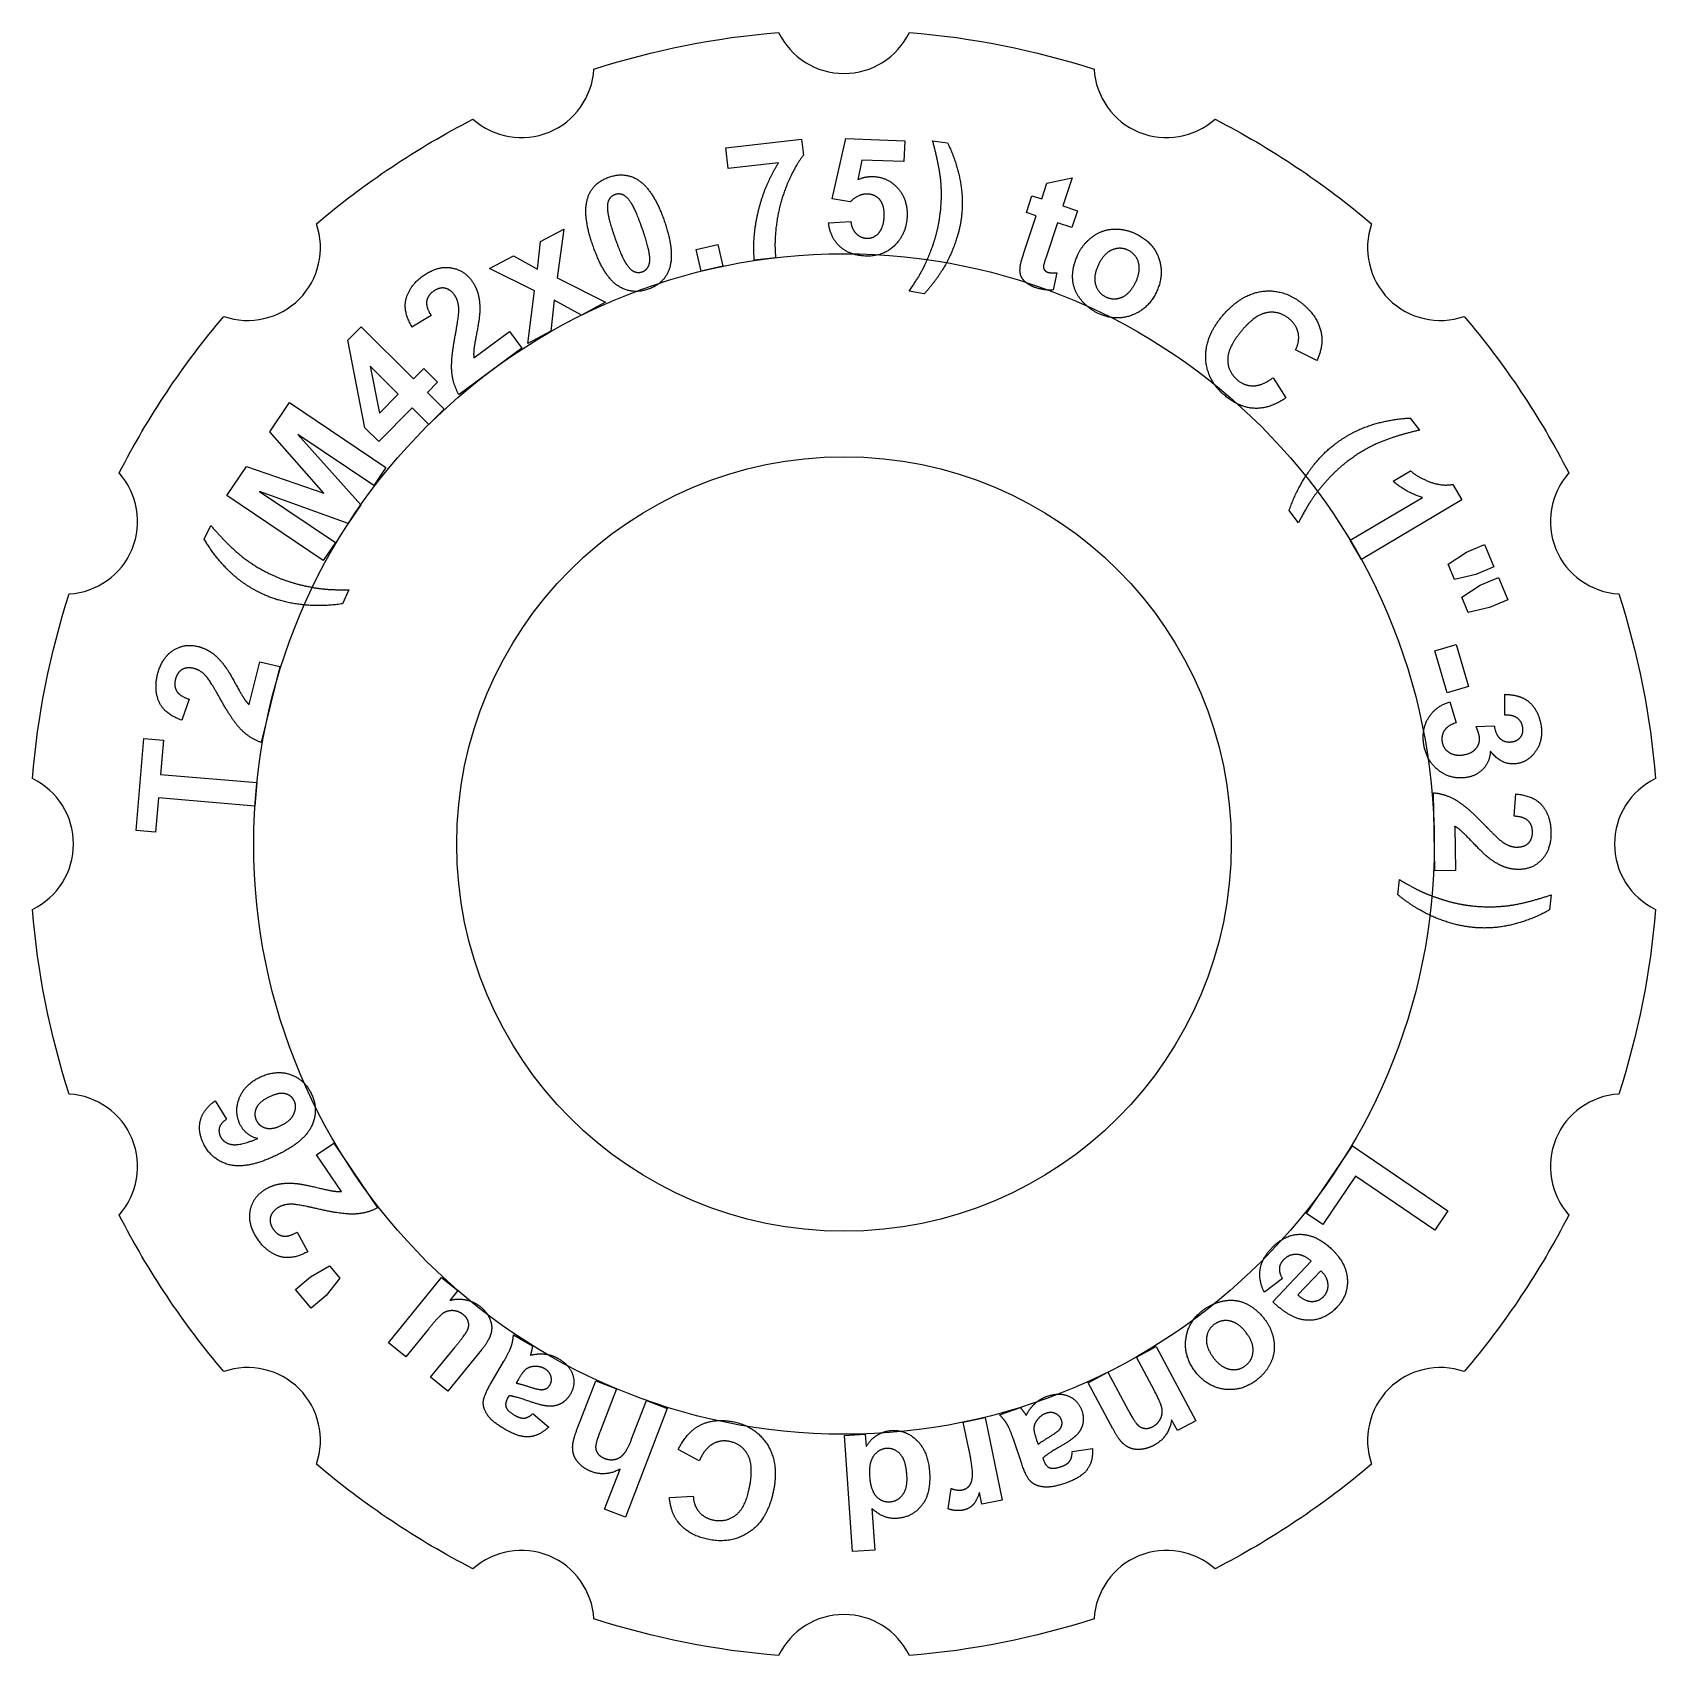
# Model space of a CAD drawing. Header units: millimetres. Extents: x -27.9 to 27.9, y -27.9 to 27.9.
import ezdxf

# ---------------------------------------------------------------- set-up
doc = ezdxf.new("R2010")
doc.units = ezdxf.units.MM
doc.layers.get('0').update_dxf_attribs({"linetype": 'CONTINUOUS'})

msp = doc.modelspace()

# ---------------------------------------------------------------- linework, layer by layer
for p, q in [((-4.066, 23.938), (-1.461, 24.237)), ((-1.461, 24.237), (-1.398, 23.684)), ((-0.407, 22.193), (0.062, 24.259)), ((0.062, 24.259), (2.087, 24.186)), ((2.087, 24.186), (2.061, 23.468)), ((3.047, 24.188), (3.562, 24.108)), ((-3.985, 23.231), (-4.066, 23.938)), ((0.616, 23.521), (0.472, 22.846)), ((2.061, 23.468), (0.616, 23.521)), ((-2.253, 23.429), (-3.985, 23.231)), ((6.979, 22.731), (7.85, 22.915)), ((7.85, 22.915), (7.53, 21.943)), ((6.799, 22.184), (6.979, 22.731)), ((0.212, 22.08), (-0.407, 22.193)), ((6.273, 21.714), (6.465, 22.295)), ((6.465, 22.295), (6.799, 22.184)), ((7.53, 21.943), (8.027, 21.779)), ((8.027, 21.779), (7.836, 21.199)), ((-0.53, 21.362), (0.237, 21.413)), ((6.212, 20.404), (6.608, 21.604)), ((6.608, 21.604), (6.273, 21.714)), ((7.338, 21.363), (6.972, 20.254)), ((7.836, 21.199), (7.338, 21.363)), ((-10.538, 19.768), (-10.435, 20.725)), ((-10.435, 20.725), (-9.64, 21.147)), ((-9.64, 21.147), (-9.863, 19.474)), ((-12.191, 19.791), (-11.365, 20.23)), ((-11.365, 20.23), (-10.538, 19.768)), ((-5.088, 20.447), (-4.341, 20.618)), ((-4.916, 19.699), (-5.088, 20.447)), ((-4.341, 20.618), (-4.169, 19.871)), ((-2.349, 20.164), (-3.084, 20.08)), ((-10.648, 19.02), (-12.191, 19.791)), ((-4.169, 19.871), (-4.916, 19.699)), ((7.319, 19.64), (7.194, 19.054)), ((-10.87, 17.212), (-10.648, 19.02)), ((-9.863, 19.474), (-8.2, 18.631)), ((2.761, 18.925), (2.238, 19.007)), ((-9.973, 18.705), (-10.077, 17.633)), ((-9.032, 18.189), (-9.973, 18.705)), ((-8.2, 18.631), (-9.032, 18.189)), ((-14.198, 18.174), (-14.857, 17.78)), ((-17.059, 17.331), (-16.605, 17.788)), ((-16.478, 14.31), (-17.059, 17.331)), ((-16.605, 17.788), (-14.804, 16.001)), ((-12.729, 16.719), (-11.507, 17.627)), ((-11.507, 17.627), (-11.083, 17.055)), ((-10.077, 17.633), (-10.87, 17.212)), ((-11.083, 17.055), (-13.24, 15.453)), ((16.266, 16.629), (15.531, 16.998)), ((-15.327, 15.474), (-16.297, 16.437)), ((-16.297, 16.437), (-15.975, 14.821)), ((-14.804, 16.001), (-14.454, 16.353)), ((-14.454, 16.353), (-13.976, 15.878)), ((-13.976, 15.878), (-14.326, 15.526)), ((14.756, 16.035), (15.194, 15.341)), ((-19.747, 14.18), (-19.07, 15.184)), ((-19.07, 15.184), (-15.753, 12.948)), ((-15.975, 14.821), (-15.327, 15.474)), ((-14.326, 15.526), (-13.755, 14.959)), ((-14.849, 14.999), (-16.002, 13.837)), ((-14.277, 14.432), (-14.849, 14.999)), ((-13.755, 14.959), (-14.277, 14.432)), ((19.475, 14.649), (19.793, 14.233)), ((-17.886, 12.06), (-19.747, 14.18)), ((-16.172, 12.326), (-18.783, 14.086)), ((-18.783, 14.086), (-16.616, 11.668)), ((-16.002, 13.837), (-16.478, 14.31)), ((-21.229, 11.981), (-20.554, 12.983)), ((-20.554, 12.983), (-17.886, 12.06)), ((-15.753, 12.948), (-16.172, 12.326)), ((18.888, 12.475), (19.487, 12.829)), ((20.936, 12.368), (21.253, 11.833)), ((-17.913, 9.745), (-21.229, 11.981)), ((-17.051, 11.023), (-20.104, 12.127)), ((-20.104, 12.127), (-17.493, 10.367)), ((17.406, 10.447), (19.893, 11.919)), ((21.253, 11.833), (17.797, 9.787)), ((-16.616, 11.668), (-17.051, 11.023)), ((15.627, 11.049), (15.307, 11.467)), ((-22, 10.482), (-21.779, 10.957)), ((-17.493, 10.367), (-17.913, 9.745)), ((17.797, 9.787), (17.406, 10.447)), ((21.407, 10.042), (22.032, 10.302)), ((22.032, 10.302), (22.353, 9.532)), ((20.776, 9.621), (21.407, 10.042)), ((20.993, 9.1), (20.776, 9.621)), ((22.353, 9.532), (21.729, 9.271)), ((21.729, 9.271), (20.993, 9.1)), ((21.881, 8.906), (22.506, 9.167)), ((22.506, 9.167), (22.827, 8.396)), ((-17.027, 8.738), (-17.249, 8.261)), ((21.25, 8.486), (21.881, 8.906)), ((21.467, 7.964), (21.25, 8.486)), ((22.827, 8.396), (22.203, 8.136)), ((22.203, 8.136), (21.467, 7.964)), ((20.317, 6.643), (21.053, 6.86)), ((21.053, 6.86), (21.479, 5.415)), ((-20.46, 4.792), (-20.095, 6.27)), ((-20.095, 6.27), (-19.404, 6.1)), ((20.744, 5.198), (20.317, 6.643)), ((-19.404, 6.1), (-20.048, 3.491)), ((21.479, 5.415), (20.744, 5.198)), ((22.731, 4.431), (22.731, 5.148)), ((-22.519, 4.98), (-22.776, 4.257)), ((20.838, 4.886), (21.051, 4.169)), ((21.734, 4.038), (22.365, 4.059)), ((-24.347, 0.46), (-24.08, 3.627)), ((-24.08, 3.627), (-23.406, 3.57)), ((-23.406, 3.57), (-23.506, 2.39)), ((-23.506, 2.39), (-20.194, 2.111)), ((-20.194, 2.111), (-20.262, 1.306)), ((20.319, -0.925), (20.273, 1.762)), ((23.043, 0.955), (23.106, 1.72)), ((-23.573, 1.585), (-23.673, 0.403)), ((-20.262, 1.306), (-23.573, 1.585)), ((21.005, 0.609), (21.031, -0.913)), ((-23.673, 0.403), (-24.347, 0.46)), ((21.031, -0.913), (20.319, -0.925)), ((19.045, -1.746), (19.1, -1.219)), ((24.317, -1.75), (24.263, -2.269)), ((-21.622, -8.829), (-21.231, -9.465)), ((-18.137, -10.686), (-17.546, -10.288)), ((-17.546, -10.288), (-16.045, -12.517)), ((15.906, -12.707), (17.492, -10.38)), ((17.492, -10.38), (20.77, -12.615)), ((-17.286, -11.948), (-18.137, -10.686)), ((17.594, -11.427), (16.463, -13.086)), ((20.315, -13.282), (17.594, -11.427)), ((16.463, -13.086), (15.906, -12.707)), ((20.77, -12.615), (20.315, -13.282)), ((-18.807, -13.348), (-18.444, -14.024)), ((-18.348, -14.886), (-17.697, -14.503)), ((-17.697, -14.503), (-17.333, -14.935)), ((14.746, -15.741), (16.064, -14.344)), ((-18.865, -15.322), (-18.348, -14.886)), ((-17.333, -14.935), (-17.81, -15.525)), ((-15.668, -17.157), (-13.839, -14.91)), ((-13.839, -14.91), (-13.286, -15.36)), ((15.076, -14.946), (14.458, -15.414)), ((16.396, -14.676), (15.609, -15.51)), ((-18.328, -15.961), (-18.865, -15.322)), ((-17.81, -15.525), (-18.328, -15.961)), ((-13.286, -15.36), (-13.56, -15.696)), ((-14.302, -16.693), (-15.074, -17.641)), ((-15.074, -17.641), (-15.668, -17.157)), ((-11.367, -16.875), (-10.711, -17.255)), ((10.054, -17.644), (10.73, -17.282)), ((10.73, -17.282), (12.097, -19.837)), ((-14.219, -18.337), (-13.378, -17.305)), ((-12.467, -17.4), (-13.625, -18.821)), ((-12.15, -18.556), (-11.694, -17.786)), ((10.673, -18.801), (10.054, -17.644)), ((-13.625, -18.821), (-14.219, -18.337)), ((-11.193, -18.407), (-11.27, -18.54)), ((8.401, -18.528), (9.078, -18.166)), ((9.078, -18.166), (9.775, -19.47)), ((-11.52, -18.971), (-11.559, -19.038)), ((-9.15, -20.051), (-8.539, -18.465)), ((-8.539, -18.465), (-7.824, -18.74)), ((-7.824, -18.74), (-8.374, -20.169)), ((9.251, -20.116), (8.401, -18.528)), ((-6.077, -19.413), (-7.515, -23.146)), ((-7.314, -20.492), (-6.793, -19.138)), ((-6.793, -19.138), (-6.077, -19.413)), ((5.35, -19.63), (6.067, -19.382)), ((-10.694, -19.592), (-10.156, -20.05)), ((4.103, -19.881), (4.854, -19.726)), ((4.285, -20.757), (4.103, -19.881)), ((4.854, -19.726), (5.442, -22.563)), ((11.469, -20.173), (11.268, -19.798)), ((12.097, -19.837), (11.469, -20.173)), ((0.02, -20.345), (0.731, -20.297)), ((0.29, -24.336), (0.02, -20.345)), ((0.731, -20.297), (0.759, -20.722)), ((6.112, -21.321), (5.827, -20.473)), ((6.624, -20.5), (6.674, -20.644)), ((-4.979, -21.215), (-5.702, -20.825)), ((6.838, -21.116), (6.863, -21.188)), ((7.847, -20.896), (8.546, -20.787)), ((-8.231, -22.87), (-7.702, -21.498)), ((3.587, -22.866), (3.684, -22.163)), ((4.744, -22.707), (4.661, -22.304)), ((-7.515, -23.146), (-8.231, -22.87)), ((-6.003, -22.473), (-5.182, -22.434)), ((0.958, -22.847), (1.055, -24.284)), ((5.442, -22.563), (4.744, -22.707)), ((1.055, -24.284), (0.29, -24.336))]:
    msp.add_line(p, q)
msp.add_lwpolyline([(-8.602, -26.646, 0.626544), (-12.759, -24.924, -0.058025), (-18.144, -21.326, 0.626544), (-21.326, -18.144, -0.058025), (-24.924, -12.759, 0.626544), (-26.646, -8.602, -0.058025), (-27.909, -2.25, 0.626544), (-27.909, 2.25, -0.058025), (-26.646, 8.602, 0.626544), (-24.924, 12.759, -0.058025), (-21.326, 18.144, 0.626544), (-18.144, 21.326, -0.058025), (-12.759, 24.924, 0.626544), (-8.602, 26.646, -0.058025), (-2.25, 27.909, 0.626544), (2.25, 27.909, -0.058025), (8.602, 26.646, 0.626544), (12.759, 24.924, -0.058025), (18.144, 21.326, 0.626544), (21.326, 18.144, -0.058025), (24.924, 12.759, 0.626544), (26.646, 8.602, -0.058025), (27.909, 2.25, 0.626544), (27.909, -2.25, -0.058025), (26.646, -8.602, 0.626544), (24.924, -12.759, -0.058025), (21.326, -18.144, 0.626544), (18.144, -21.326, -0.058025), (12.759, -24.924, 0.626544), (8.602, -26.646, -0.058025), (2.25, -27.909, 0.626544), (-2.25, -27.909, -0.058025)], format="xyb", close=True)
for radius in [20.3, 13.319]:
    msp.add_circle((0, 0), radius)
for points in [[(3.336, 22.719), (3.288, 23.314), (3.047, 24.188)], [(3.562, 24.108), (3.878, 23.464), (4.001, 22.779)], [(-1.398, 23.684), (-1.684, 23.329), (-1.95, 22.698)], [(-8.804, 22.246), (-8.634, 22.74), (-8.086, 22.933)], [(-8.086, 22.933), (-7.537, 23.125), (-7.091, 22.843)], [(-2.936, 21.799), (-2.713, 22.693), (-2.253, 23.429)], [(0.472, 22.846), (0.733, 22.965), (1, 22.956)], [(1, 22.956), (1.51, 22.937), (1.851, 22.553)], [(-7.875, 22.333), (-8.006, 22.287), (-8.08, 22.167)], [(-7.612, 22.331), (-7.743, 22.379), (-7.875, 22.333)], [(-7.327, 22.058), (-7.481, 22.283), (-7.612, 22.331)], [(-7.091, 22.843), (-6.56, 22.509), (-6.182, 21.436)], [(-1.95, 22.698), (-2.215, 22.066), (-2.314, 21.378)], [(0.814, 22.351), (0.484, 22.363), (0.212, 22.08)], [(1.237, 22.151), (1.078, 22.341), (0.814, 22.351)], [(1.851, 22.553), (2.192, 22.17), (2.17, 21.578)], [(3.282, 21.483), (3.383, 22.125), (3.336, 22.719)], [(4.001, 22.779), (4.124, 22.094), (4.019, 21.426)], [(-8.636, 20.582), (-9.01, 21.647), (-8.804, 22.246)], [(-8.08, 22.167), (-8.153, 22.047), (-8.134, 21.811)], [(-8.134, 21.811), (-8.11, 21.504), (-7.876, 20.84)], [(-6.939, 21.169), (-7.173, 21.834), (-7.327, 22.058)], [(-3.084, 20.08), (-3.159, 20.906), (-2.936, 21.799)], [(1.382, 21.593), (1.395, 21.961), (1.237, 22.151)], [(-6.182, 21.436), (-5.806, 20.365), (-6.012, 19.766)], [(-2.314, 21.378), (-2.412, 20.689), (-2.349, 20.164)], [(-0.142, 20.548), (-0.48, 20.858), (-0.53, 21.362)], [(0.237, 21.413), (0.26, 21.153), (0.415, 20.996)], [(1.194, 21.011), (1.367, 21.2), (1.382, 21.593)], [(2.17, 21.578), (2.152, 21.084), (1.852, 20.708)], [(3.147, 20.873), (3.232, 21.168), (3.282, 21.483)], [(4.019, 21.426), (3.93, 20.862), (3.651, 20.246)], [(-7.876, 20.84), (-7.643, 20.176), (-7.488, 19.951)], [(-6.683, 20.201), (-6.706, 20.505), (-6.939, 21.169)], [(0.415, 20.996), (0.571, 20.839), (0.781, 20.831)], [(1.852, 20.708), (1.443, 20.193), (0.75, 20.218)], [(0.781, 20.831), (1.021, 20.822), (1.194, 21.011)], [(2.932, 20.257), (3.062, 20.579), (3.147, 20.873)], [(8.058, 20.299), (8.223, 20.644), (8.547, 20.885)], [(8.547, 20.885), (8.871, 21.126), (9.264, 21.147)], [(9.264, 21.147), (9.656, 21.168), (10.04, 20.985)], [(10.04, 20.985), (10.634, 20.701), (10.829, 20.135)], [(-7.768, 19.191), (-8.254, 19.495), (-8.636, 20.582)], [(-6.737, 19.845), (-6.663, 19.965), (-6.683, 20.201)], [(0.75, 20.218), (0.197, 20.238), (-0.142, 20.548)], [(2.669, 19.693), (2.801, 19.935), (2.932, 20.257)], [(3.651, 20.246), (3.335, 19.555), (2.761, 18.925)], [(6.066, 19.884), (6.084, 20.018), (6.212, 20.404)], [(6.972, 20.254), (6.861, 19.917), (6.857, 19.857)], [(7.863, 19.454), (7.843, 19.849), (8.058, 20.299)], [(9.219, 20.431), (8.936, 20.312), (8.75, 19.923)], [(9.773, 20.42), (9.503, 20.549), (9.219, 20.431)], [(10.129, 19.996), (10.044, 20.291), (9.773, 20.42)], [(10.829, 20.135), (11.024, 19.568), (10.742, 18.98)], [(-14.496, 19.523), (-14.021, 19.876), (-13.559, 19.822)], [(-13.559, 19.822), (-13.097, 19.767), (-12.814, 19.386)], [(-7.488, 19.951), (-7.334, 19.726), (-7.203, 19.68)], [(-7.203, 19.68), (-7.073, 19.633), (-6.942, 19.679)], [(-6.942, 19.679), (-6.81, 19.725), (-6.737, 19.845)], [(-6.012, 19.766), (-6.182, 19.272), (-6.731, 19.079)], [(2.238, 19.007), (2.537, 19.452), (2.669, 19.693)], [(6.075, 19.566), (6.035, 19.695), (6.066, 19.884)], [(6.25, 19.319), (6.114, 19.437), (6.075, 19.566)], [(6.857, 19.857), (6.853, 19.796), (6.892, 19.743)], [(6.892, 19.743), (6.93, 19.69), (7.003, 19.666)], [(7.003, 19.666), (7.104, 19.633), (7.319, 19.64)], [(8.75, 19.923), (8.564, 19.534), (8.65, 19.239)], [(10.03, 19.318), (10.213, 19.702), (10.129, 19.996)], [(-15.054, 18.765), (-14.93, 19.201), (-14.496, 19.523)], [(-14.132, 19.001), (-14.325, 18.858), (-14.353, 18.658)], [(-13.745, 19.118), (-13.937, 19.146), (-14.132, 19.001)], [(-13.399, 18.883), (-13.552, 19.089), (-13.745, 19.118)], [(-12.814, 19.386), (-12.653, 19.169), (-12.585, 18.915)], [(-6.731, 19.079), (-7.282, 18.886), (-7.768, 19.191)], [(6.583, 19.135), (6.386, 19.2), (6.25, 19.319)], [(7.194, 19.054), (6.905, 19.029), (6.583, 19.135)], [(8.131, 18.74), (7.883, 19.059), (7.863, 19.454)], [(8.65, 19.239), (8.735, 18.944), (9.006, 18.815)], [(9.559, 18.805), (9.841, 18.924), (10.03, 19.318)], [(10.742, 18.98), (10.459, 18.387), (9.889, 18.18)], [(13.009, 18.154), (13.652, 18.917), (14.403, 19.008)], [(14.403, 19.008), (15.153, 19.098), (15.796, 18.556)], [(-14.857, 17.78), (-15.179, 18.329), (-15.054, 18.765)], [(-14.353, 18.658), (-14.38, 18.457), (-14.198, 18.174)], [(-13.246, 18.412), (-13.261, 18.697), (-13.399, 18.883)], [(-12.585, 18.915), (-12.517, 18.662), (-12.526, 18.322)], [(8.739, 18.25), (8.38, 18.422), (8.131, 18.74)], [(9.006, 18.815), (9.277, 18.685), (9.559, 18.805)], [(15.796, 18.556), (16.357, 18.083), (16.428, 17.456)], [(-13.366, 17.507), (-13.238, 18.204), (-13.246, 18.412)], [(-12.526, 18.322), (-12.532, 18.096), (-12.625, 17.613)], [(9.889, 18.18), (9.32, 17.972), (8.739, 18.25)], [(12.442, 16.685), (12.4, 17.432), (13.009, 18.154)], [(14.562, 18.276), (14.144, 18.21), (13.684, 17.663)], [(15.319, 18.055), (14.979, 18.341), (14.562, 18.276)], [(15.622, 17.564), (15.566, 17.847), (15.319, 18.055)], [(-13.486, 16.223), (-13.527, 16.644), (-13.366, 17.507)], [(-12.625, 17.613), (-12.718, 17.129), (-12.73, 16.984)], [(13.684, 17.663), (13.195, 17.083), (13.196, 16.661)], [(15.531, 16.998), (15.678, 17.282), (15.622, 17.564)], [(16.428, 17.456), (16.471, 17.084), (16.266, 16.629)], [(-12.73, 16.984), (-12.743, 16.838), (-12.729, 16.719)], [(-13.24, 15.453), (-13.446, 15.803), (-13.486, 16.223)], [(13.092, 15.425), (12.483, 15.938), (12.442, 16.685)], [(13.196, 16.661), (13.197, 16.239), (13.531, 15.958)], [(13.531, 15.958), (13.777, 15.75), (14.086, 15.757)], [(14.086, 15.757), (14.395, 15.764), (14.756, 16.035)], [(14.11, 14.983), (13.584, 15.01), (13.092, 15.425)], [(15.194, 15.341), (14.635, 14.956), (14.11, 14.983)], [(18.219, 14.435), (18.846, 14.621), (19.475, 14.649)], [(16.87, 13.742), (17.496, 14.221), (18.219, 14.435)], [(19.793, 14.233), (18.91, 14.027), (18.364, 13.786)], [(15.959, 12.768), (16.365, 13.355), (16.87, 13.742)], [(18.364, 13.786), (17.819, 13.544), (17.303, 13.149)], [(17.303, 13.149), (16.948, 12.877), (16.627, 12.525)], [(15.307, 11.467), (15.553, 12.181), (15.959, 12.768)], [(16.627, 12.525), (16.305, 12.174), (16.057, 11.801)], [(19.893, 11.919), (19.34, 12.08), (18.888, 12.475)], [(19.487, 12.829), (19.724, 12.621), (20.139, 12.458)], [(20.139, 12.458), (20.555, 12.295), (20.936, 12.368)], [(16.057, 11.801), (15.895, 11.556), (15.627, 11.049)], [(-21.779, 10.957), (-21.187, 10.27), (-20.72, 9.898)], [(-21.229, 9.468), (-21.684, 9.938), (-22, 10.482)], [(-20.72, 9.898), (-20.254, 9.526), (-19.665, 9.252)], [(-19.989, 8.593), (-20.704, 8.926), (-21.229, 9.468)], [(-19.665, 9.252), (-19.259, 9.063), (-18.799, 8.941)], [(-18.799, 8.941), (-18.338, 8.818), (-17.894, 8.771)], [(-18.705, 8.237), (-19.413, 8.325), (-19.989, 8.593)], [(-17.894, 8.771), (-17.601, 8.74), (-17.027, 8.738)], [(-17.249, 8.261), (-17.997, 8.148), (-18.705, 8.237)], [(-23.074, 6.657), (-22.683, 6.909), (-22.222, 6.795)], [(-22.222, 6.795), (-21.96, 6.731), (-21.746, 6.578)], [(-23.607, 5.83), (-23.465, 6.405), (-23.074, 6.657)], [(-21.746, 6.578), (-21.532, 6.426), (-21.323, 6.158)], [(-21.323, 6.158), (-21.184, 5.98), (-20.948, 5.548)], [(-23.555, 4.89), (-23.736, 5.306), (-23.607, 5.83)], [(-22.994, 5.659), (-23.052, 5.426), (-22.946, 5.254)], [(-22.769, 5.996), (-22.936, 5.895), (-22.994, 5.659)], [(-22.354, 6.035), (-22.603, 6.097), (-22.769, 5.996)], [(-21.936, 5.769), (-22.128, 5.98), (-22.354, 6.035)], [(-21.452, 4.995), (-21.797, 5.614), (-21.936, 5.769)], [(-22.946, 5.254), (-22.839, 5.082), (-22.519, 4.98)], [(-20.948, 5.548), (-20.712, 5.116), (-20.629, 4.996)], [(22.731, 5.148), (23.101, 5.136), (23.34, 5.025)], [(23.34, 5.025), (23.579, 4.915), (23.745, 4.673)], [(-22.776, 4.257), (-23.374, 4.474), (-23.555, 4.89)], [(-20.728, 3.928), (-21.027, 4.227), (-21.452, 4.995)], [(-20.629, 4.996), (-20.546, 4.875), (-20.46, 4.792)], [(20.102, 4.341), (20.35, 4.745), (20.838, 4.886)], [(23.745, 4.673), (23.912, 4.432), (23.967, 4.106)], [(-20.048, 3.491), (-20.429, 3.63), (-20.728, 3.928)], [(19.944, 3.401), (19.853, 3.936), (20.102, 4.341)], [(20.655, 3.909), (20.533, 3.73), (20.57, 3.512)], [(21.051, 4.169), (20.777, 4.087), (20.655, 3.909)], [(21.85, 3.701), (21.825, 3.846), (21.734, 4.038)], [(22.365, 4.059), (22.408, 3.751), (22.577, 3.614)], [(23.152, 4.331), (22.994, 4.445), (22.731, 4.431)], [(23.342, 4.022), (23.309, 4.216), (23.152, 4.331)], [(23.277, 3.688), (23.375, 3.826), (23.342, 4.022)], [(23.967, 4.106), (24.061, 3.549), (23.763, 3.153)], [(20.469, 2.518), (20.039, 2.836), (19.944, 3.401)], [(20.57, 3.512), (20.609, 3.278), (20.814, 3.148)], [(21.746, 3.299), (21.887, 3.48), (21.85, 3.701)], [(22.577, 3.614), (22.745, 3.476), (22.98, 3.516)], [(22.98, 3.516), (23.179, 3.549), (23.277, 3.688)], [(20.814, 3.148), (21.019, 3.018), (21.32, 3.069)], [(21.32, 3.069), (21.605, 3.117), (21.746, 3.299)], [(22.229, 3.192), (22.214, 2.841), (21.995, 2.595)], [(23.154, 2.765), (22.634, 2.677), (22.229, 3.192)], [(23.763, 3.153), (23.519, 2.827), (23.154, 2.765)], [(21.419, 2.289), (20.899, 2.201), (20.469, 2.518)], [(21.995, 2.595), (21.777, 2.349), (21.419, 2.289)], [(20.273, 1.762), (20.677, 1.725), (21.043, 1.513)], [(23.106, 1.72), (23.74, 1.663), (24.022, 1.308)], [(21.043, 1.513), (21.408, 1.301), (22.016, 0.668)], [(24.022, 1.308), (24.304, 0.952), (24.313, 0.412)], [(21.22, 0.456), (21.109, 0.551), (21.005, 0.609)], [(22.016, 0.668), (22.508, 0.157), (22.682, 0.043)], [(23.526, 0.8), (23.379, 0.939), (23.043, 0.955)], [(23.677, 0.42), (23.673, 0.66), (23.526, 0.8)], [(21.67, 0.004), (21.331, 0.361), (21.22, 0.456)], [(22.189, -0.489), (22.009, -0.353), (21.67, 0.004)], [(22.682, 0.043), (22.922, -0.111), (23.154, -0.107)], [(23.154, -0.107), (23.41, -0.103), (23.546, 0.037)], [(23.546, 0.037), (23.681, 0.178), (23.677, 0.42)], [(24.313, 0.412), (24.323, -0.18), (24.01, -0.524)], [(22.706, -0.787), (22.46, -0.695), (22.189, -0.489)], [(24.01, -0.524), (23.696, -0.867), (23.222, -0.875)], [(23.222, -0.875), (22.951, -0.88), (22.706, -0.787)], [(19.1, -1.219), (19.559, -1.494), (19.808, -1.613)], [(19.808, -1.613), (20.056, -1.732), (20.385, -1.845)], [(20.412, -2.564), (19.706, -2.285), (19.045, -1.746)], [(20.385, -1.845), (20.713, -1.958), (21.012, -2.028)], [(21.012, -2.028), (21.311, -2.097), (21.628, -2.129)], [(21.628, -2.129), (22.274, -2.196), (22.865, -2.117)], [(22.865, -2.117), (23.456, -2.038), (24.317, -1.75)], [(21.61, -2.868), (21.042, -2.81), (20.412, -2.564)], [(22.96, -2.778), (22.283, -2.937), (21.61, -2.868)], [(24.263, -2.269), (23.638, -2.619), (22.96, -2.778)], [(-20.795, -8.735), (-20.611, -8.269), (-20.088, -8.021)], [(-20.088, -8.021), (-19.533, -7.758), (-19.044, -7.924)], [(-19.044, -7.924), (-18.554, -8.091), (-18.312, -8.601)], [(-22.129, -9.491), (-22.026, -9.111), (-21.622, -8.829)], [(-20.773, -9.635), (-20.978, -9.201), (-20.795, -8.735)], [(-19.759, -8.695), (-20.112, -8.862), (-20.211, -9.078)], [(-19.206, -8.59), (-19.417, -8.533), (-19.759, -8.695)], [(-18.903, -8.839), (-18.994, -8.647), (-19.206, -8.59)], [(-18.919, -9.281), (-18.809, -9.039), (-18.903, -8.839)], [(-18.312, -8.601), (-18.053, -9.149), (-18.311, -9.703)], [(-21.231, -9.465), (-21.426, -9.588), (-21.476, -9.738)], [(-20.211, -9.078), (-20.309, -9.294), (-20.211, -9.501)], [(-19.367, -9.684), (-19.029, -9.524), (-18.919, -9.281)], [(-22.036, -10.282), (-22.231, -9.87), (-22.129, -9.491)], [(-21.476, -9.738), (-21.525, -9.888), (-21.447, -10.054)], [(-20.162, -10.133), (-20.591, -10.019), (-20.773, -9.635)], [(-20.211, -9.501), (-20.116, -9.701), (-19.894, -9.765)], [(-19.894, -9.765), (-19.672, -9.829), (-19.367, -9.684)], [(-18.311, -9.703), (-18.569, -10.257), (-19.538, -10.716)], [(-21.145, -11.028), (-21.758, -10.868), (-22.036, -10.282)], [(-21.447, -10.054), (-21.343, -10.273), (-21.074, -10.331)], [(-21.074, -10.331), (-20.805, -10.389), (-20.162, -10.133)], [(-19.538, -10.716), (-20.532, -11.187), (-21.145, -11.028)], [(-19.954, -11.91), (-19.73, -11.759), (-19.473, -11.703)], [(-19.473, -11.703), (-19.217, -11.647), (-18.877, -11.672)], [(-18.877, -11.672), (-18.653, -11.688), (-18.174, -11.803)], [(-20.423, -12.634), (-20.348, -12.175), (-19.954, -11.91)], [(-18.174, -11.803), (-17.695, -11.918), (-17.55, -11.937)], [(-17.55, -11.937), (-17.406, -11.956), (-17.286, -11.948)], [(-20.168, -13.584), (-20.499, -13.093), (-20.423, -12.634)], [(-19.479, -12.518), (-19.691, -12.661), (-19.729, -12.852)], [(-19.001, -12.387), (-19.286, -12.388), (-19.479, -12.518)], [(-18.103, -12.548), (-18.793, -12.388), (-19.001, -12.387)], [(-16.826, -12.727), (-17.247, -12.748), (-18.103, -12.548)], [(-16.045, -12.517), (-16.404, -12.706), (-16.826, -12.727)], [(-19.729, -12.852), (-19.766, -13.043), (-19.63, -13.245)], [(-19.63, -13.245), (-19.496, -13.444), (-19.297, -13.481)], [(-19.297, -13.481), (-19.098, -13.518), (-18.807, -13.348)], [(-19.436, -14.177), (-19.866, -14.032), (-20.168, -13.584)], [(14.312, -14.636), (14.37, -14.254), (14.698, -13.907)], [(14.698, -13.907), (15.217, -13.357), (15.825, -13.432)], [(15.825, -13.432), (16.309, -13.495), (16.748, -13.909)], [(16.748, -13.909), (17.272, -14.404), (17.31, -14.957)], [(-18.444, -14.024), (-19.007, -14.322), (-19.436, -14.177)], [(15.109, -14.306), (14.986, -14.437), (14.973, -14.594)], [(15.55, -14.115), (15.291, -14.114), (15.109, -14.306)], [(16.064, -14.344), (15.81, -14.116), (15.55, -14.115)], [(14.458, -15.414), (14.254, -15.018), (14.312, -14.636)], [(14.973, -14.594), (14.96, -14.751), (15.076, -14.946)], [(16.646, -15.134), (16.626, -14.889), (16.396, -14.676)], [(17.31, -14.957), (17.348, -15.511), (16.953, -15.93)], [(15.609, -15.51), (15.857, -15.732), (16.095, -15.732)], [(16.095, -15.732), (16.334, -15.732), (16.495, -15.561)], [(16.495, -15.561), (16.667, -15.378), (16.646, -15.134)], [(-13.764, -16.123), (-13.909, -16.211), (-14.302, -16.693)], [(-13.43, -16.05), (-13.619, -16.036), (-13.764, -16.123)], [(-13.56, -15.696), (-13.291, -15.616), (-13.007, -15.676)], [(-13.089, -16.189), (-13.241, -16.065), (-13.43, -16.05)], [(-13.007, -15.676), (-12.722, -15.735), (-12.5, -15.916)], [(-12.5, -15.916), (-12.274, -16.1), (-12.175, -16.346)], [(11.757, -17.031), (11.829, -16.43), (12.339, -16.037)], [(12.339, -16.037), (12.655, -15.794), (13.051, -15.716)], [(13.051, -15.716), (13.447, -15.637), (13.809, -15.798)], [(13.809, -15.798), (14.17, -15.959), (14.475, -16.354)], [(15.942, -16.379), (15.375, -16.358), (14.746, -15.741)], [(16.953, -15.93), (16.51, -16.4), (15.942, -16.379)], [(-13.378, -17.305), (-12.992, -16.831), (-12.938, -16.697)], [(-12.92, -16.431), (-12.956, -16.298), (-13.089, -16.189)], [(-12.938, -16.697), (-12.884, -16.564), (-12.92, -16.431)], [(-12.175, -16.346), (-12.076, -16.592), (-12.142, -16.837)], [(12.723, -16.53), (12.485, -16.713), (12.464, -17.019)], [(13.263, -16.403), (12.961, -16.347), (12.723, -16.53)], [(13.828, -16.802), (13.565, -16.46), (13.263, -16.403)], [(14.475, -16.354), (14.708, -16.657), (14.777, -17.055)], [(-12.142, -16.837), (-12.208, -17.082), (-12.467, -17.4)], [(-11.694, -17.786), (-11.502, -17.455), (-11.443, -17.28)], [(-11.443, -17.28), (-11.384, -17.105), (-11.367, -16.875)], [(-10.711, -17.255), (-10.723, -17.336), (-10.761, -17.488)], [(12.087, -18.154), (11.685, -17.633), (11.757, -17.031)], [(12.464, -17.019), (12.443, -17.324), (12.709, -17.67)], [(14.069, -17.449), (14.091, -17.143), (13.828, -16.802)], [(14.777, -17.055), (14.846, -17.453), (14.688, -17.813)], [(-10.761, -17.488), (-10.778, -17.557), (-10.782, -17.58)], [(-10.782, -17.58), (-10.516, -17.513), (-10.275, -17.543)], [(-10.275, -17.543), (-10.034, -17.572), (-9.814, -17.7)], [(-9.814, -17.7), (-9.427, -17.924), (-9.326, -18.263)], [(12.709, -17.67), (12.969, -18.007), (13.27, -18.065)], [(13.809, -17.939), (14.047, -17.756), (14.069, -17.449)], [(14.688, -17.813), (14.53, -18.173), (14.192, -18.432)], [(-10.98, -18.099), (-11.055, -18.169), (-11.193, -18.407)], [(-10.694, -17.971), (-10.866, -17.991), (-10.98, -18.099)], [(-10.283, -18.052), (-10.463, -17.948), (-10.694, -17.971)], [(-10.078, -18.307), (-10.123, -18.145), (-10.283, -18.052)], [(-10.114, -18.608), (-10.033, -18.468), (-10.078, -18.307)], [(-9.326, -18.263), (-9.225, -18.603), (-9.411, -18.924)], [(13.078, -18.752), (12.485, -18.67), (12.087, -18.154)], [(13.27, -18.065), (13.571, -18.122), (13.809, -17.939)], [(-12.406, -19.201), (-12.4, -18.988), (-12.15, -18.556)], [(-10.781, -19.182), (-11.297, -19), (-11.52, -18.971)], [(-11.27, -18.54), (-11.118, -18.571), (-10.807, -18.672)], [(-10.807, -18.672), (-10.497, -18.773), (-10.379, -18.766)], [(-10.379, -18.766), (-10.196, -18.749), (-10.114, -18.608)], [(-9.411, -18.924), (-9.534, -19.136), (-9.732, -19.244)], [(6.989, -18.993), (7.412, -18.847), (7.735, -18.992)], [(10.936, -19.416), (10.902, -19.229), (10.673, -18.801)], [(14.192, -18.432), (13.672, -18.834), (13.078, -18.752)], [(-12.255, -19.645), (-12.411, -19.414), (-12.406, -19.201)], [(-11.559, -19.038), (-11.669, -19.229), (-11.622, -19.365)], [(-11.622, -19.365), (-11.575, -19.501), (-11.313, -19.653)], [(-10.164, -19.334), (-10.399, -19.316), (-10.781, -19.182)], [(-9.732, -19.244), (-9.93, -19.351), (-10.164, -19.334)], [(6.067, -19.382), (6.12, -19.444), (6.211, -19.572)], [(6.266, -19.648), (6.389, -19.403), (6.569, -19.24)], [(6.569, -19.24), (6.75, -19.076), (6.989, -18.993)], [(7.735, -18.992), (8.058, -19.137), (8.18, -19.488)], [(8.18, -19.488), (8.26, -19.72), (8.212, -19.94)], [(9.775, -19.47), (9.996, -19.884), (10.105, -19.982)], [(10.881, -19.773), (10.969, -19.602), (10.936, -19.416)], [(-11.655, -20.133), (-12.098, -19.876), (-12.255, -19.645)], [(-11.313, -19.653), (-11.136, -19.756), (-10.997, -19.744)], [(-10.997, -19.744), (-10.857, -19.732), (-10.694, -19.592)], [(-10.156, -20.05), (-10.468, -20.355), (-10.817, -20.386)], [(-9.32, -20.602), (-9.291, -20.415), (-9.15, -20.051)], [(-5.702, -20.825), (-5.404, -20.215), (-4.933, -19.981)], [(-4.933, -19.981), (-4.462, -19.746), (-3.83, -19.866)], [(-3.83, -19.866), (-3.047, -20.014), (-2.644, -20.644)], [(5.608, -19.952), (5.514, -19.793), (5.35, -19.63)], [(5.827, -20.473), (5.702, -20.112), (5.608, -19.952)], [(6.211, -19.572), (6.251, -19.63), (6.266, -19.648)], [(6.62, -19.837), (6.523, -19.98), (6.531, -20.137)], [(6.949, -19.579), (6.754, -19.646), (6.62, -19.837)], [(7.277, -19.59), (7.125, -19.518), (6.949, -19.579)], [(7.481, -19.813), (7.428, -19.661), (7.277, -19.59)], [(7.428, -20.118), (7.535, -19.968), (7.481, -19.813)], [(8.212, -19.94), (8.164, -20.16), (7.998, -20.326)], [(10.105, -19.982), (10.213, -20.081), (10.346, -20.096)], [(10.346, -20.096), (10.48, -20.111), (10.617, -20.038)], [(10.617, -20.038), (10.793, -19.944), (10.881, -19.773)], [(11.268, -19.798), (11.166, -20.41), (10.658, -20.681)], [(-10.817, -20.386), (-11.166, -20.417), (-11.655, -20.133)], [(-9.304, -20.971), (-9.35, -20.79), (-9.32, -20.602)], [(-8.374, -20.169), (-8.538, -20.594), (-8.541, -20.724)], [(-7.578, -20.983), (-7.446, -20.833), (-7.314, -20.492)], [(-4.532, -20.644), (-4.798, -20.802), (-4.979, -21.215)], [(-3.95, -20.546), (-4.266, -20.486), (-4.532, -20.644)], [(-3.313, -20.994), (-3.521, -20.627), (-3.95, -20.546)], [(-2.644, -20.644), (-2.241, -21.275), (-2.417, -22.202)], [(0.759, -20.722), (0.92, -20.462), (1.152, -20.324)], [(1.152, -20.324), (1.385, -20.187), (1.63, -20.171)], [(1.63, -20.171), (2.128, -20.137), (2.511, -20.514)], [(2.511, -20.514), (2.893, -20.892), (2.942, -21.611)], [(6.531, -20.137), (6.534, -20.239), (6.624, -20.5)], [(6.674, -20.644), (6.798, -20.549), (7.077, -20.38)], [(7.077, -20.38), (7.356, -20.212), (7.428, -20.118)], [(7.998, -20.326), (7.832, -20.492), (7.48, -20.694)], [(9.531, -20.55), (9.409, -20.412), (9.251, -20.116)], [(9.816, -20.764), (9.654, -20.689), (9.531, -20.55)], [(-9.096, -21.32), (-9.259, -21.152), (-9.304, -20.971)], [(-8.541, -20.724), (-8.545, -20.854), (-8.467, -20.962)], [(-8.467, -20.962), (-8.39, -21.069), (-8.235, -21.129)], [(-8.235, -21.129), (-8.057, -21.197), (-7.883, -21.165)], [(-7.883, -21.165), (-7.71, -21.132), (-7.578, -20.983)], [(-3.246, -22.107), (-3.105, -21.361), (-3.313, -20.994)], [(1.019, -21.045), (0.849, -21.282), (0.879, -21.728)], [(1.453, -20.79), (1.189, -20.807), (1.019, -21.045)], [(1.991, -21.054), (1.785, -20.767), (1.453, -20.79)], [(2.164, -21.715), (2.132, -21.252), (1.991, -21.054)], [(4.419, -21.722), (4.435, -21.481), (4.285, -20.757)], [(7.48, -20.694), (7.005, -20.965), (6.838, -21.116)], [(6.863, -21.188), (6.935, -21.397), (7.069, -21.45)], [(7.764, -21.224), (7.846, -21.11), (7.847, -20.896)], [(8.546, -20.787), (8.573, -21.223), (8.368, -21.507)], [(10.206, -20.819), (9.977, -20.838), (9.816, -20.764)], [(10.658, -20.681), (10.434, -20.801), (10.206, -20.819)], [(-8.685, -21.584), (-8.932, -21.489), (-9.096, -21.32)], [(-7.702, -21.498), (-8.204, -21.769), (-8.685, -21.584)], [(0.879, -21.728), (0.913, -22.226), (1.107, -22.433)], [(2.024, -22.374), (2.193, -22.145), (2.164, -21.715)], [(2.942, -21.611), (2.991, -22.346), (2.671, -22.751)], [(4.312, -22.071), (4.403, -21.962), (4.419, -21.722)], [(6.433, -21.936), (6.275, -21.793), (6.112, -21.321)], [(7.069, -21.45), (7.203, -21.503), (7.489, -21.404)], [(7.489, -21.404), (7.682, -21.337), (7.764, -21.224)], [(8.368, -21.507), (8.163, -21.792), (7.629, -21.977)], [(-3.71, -23.071), (-3.378, -22.809), (-3.246, -22.107)], [(-2.417, -22.202), (-2.602, -23.184), (-3.212, -23.631)], [(3.684, -22.163), (3.899, -22.247), (4.062, -22.213)], [(4.062, -22.213), (4.22, -22.181), (4.312, -22.071)], [(4.661, -22.304), (4.541, -22.627), (4.417, -22.747)], [(6.868, -22.112), (6.591, -22.079), (6.433, -21.936)], [(7.629, -21.977), (7.145, -22.144), (6.868, -22.112)], [(-5.738, -23.273), (-5.958, -22.971), (-6.003, -22.473)], [(-5.182, -22.434), (-5.17, -22.753), (-4.982, -22.972)], [(1.823, -23.193), (1.339, -23.226), (0.958, -22.847)], [(1.107, -22.433), (1.302, -22.64), (1.582, -22.621)], [(1.582, -22.621), (1.855, -22.603), (2.024, -22.374)], [(2.671, -22.751), (2.351, -23.157), (1.823, -23.193)], [(4.111, -22.905), (3.854, -22.959), (3.587, -22.866)], [(4.417, -22.747), (4.293, -22.868), (4.111, -22.905)], [(-4.647, -23.921), (-5.368, -23.785), (-5.738, -23.273)], [(-4.982, -22.972), (-4.795, -23.191), (-4.478, -23.251)], [(-4.478, -23.251), (-4.041, -23.333), (-3.71, -23.071)], [(-3.212, -23.631), (-3.821, -24.078), (-4.647, -23.921)]]:
    msp.add_open_spline(points, degree=2)

doc.saveas('drawing.dxf')
